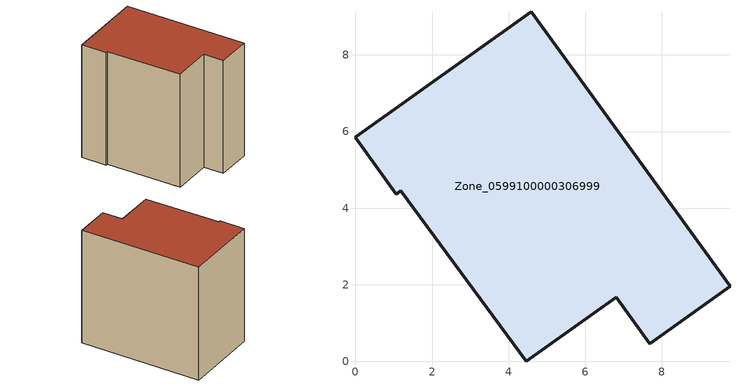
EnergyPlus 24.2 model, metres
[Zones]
Zone_0599100000306999
 floor ground (C_G): 4.59,9.13 9.78,1.96 7.68,0.46 6.81,1.68 4.46,0 1.18,4.45 1.07,4.36 0,5.85 z0
 wall outside (C_F): 1.18,4.45 4.46,0 6.81,1.68 7.68,0.46 9.78,1.96 4.59,9.13 0,5.85 1.07,4.36 1.18,4.45 z0:8.59
 roof outside (C_R): 0,5.85 1.07,4.36 1.18,4.45 4.46,0 6.81,1.68 7.68,0.46 9.78,1.96 4.59,9.13 z8.59
[BUILDING]
Pand.0599100000306999: North Axis=0; Terrain=City; Loads Convergence Tolerance Value=0.04; Temperature Convergence Tolerance Value=0.4; Solar Distribution=FullExterior; Maximum Number of Warmup Days=25; Minimum Number of Warmup Days=1
[Site:Location]
Rotterdam.The.Hague.AP_ZH_NLD Design_Conditions: Latitude=51.96; Longitude=4.45; Time Zone=1; Elevation=-4.5
[SITE:GROUNDTEMPERATURE:BUILDINGSURFACE]
18, 18, 18, 18, 18, 18, 18, 18, 18, 18, 18, 18
[MATERIAL] Thermal Absorptance=0.9; Solar Absorptance=0.7; Visible Absorptance=0.7
Name | Roughness | Thickness | Conductivity | Density | Specific Heat
G.TI.1975-1991 | MediumSmooth | 0.15 | 0.288461 | 540 | 1210
F.TI.1975-1991 | Rough | 0.3 | 0.230769 | 1920 | 840
R.TI.1975-1991 | MediumRough | 0.2 | 0.153846 | 1500 | 1000
[CONSTRUCTION]
C_G: G.TI.1975-1991
C_F: F.TI.1975-1991
C_R: R.TI.1975-1991
[ZONE]
Zone_0599100000306999: Type=1; Multiplier=1; Ceiling Height=Autocalculate; Volume=Autocalculate; Floor Area=autocalculate; Part of Total Floor Area=Yes
[ZONEINFILTRATION:DESIGNFLOWRATE]
Infil_Zone_0599100000306999: Zone or ZoneList or Space or SpaceList=Zone_0599100000306999; Schedule=AlwaysOn; Design Flow Rate Calculation Method=Flow/Area; Flow Rate per Floor Area=0.003; Constant Term Coefficient=1; Temperature Term Coefficient=0; Velocity Term Coefficient=0; Velocity Squared Term Coefficient=0
[HVACTEMPLATE:ZONE:IDEALLOADSAIRSYSTEM]
Zone_0599100000306999: Maximum Heating Supply Air Temperature=50; Minimum Cooling Supply Air Temperature=13; Maximum Heating Supply Air Humidity Ratio=0.0156; Minimum Cooling Supply Air Humidity Ratio=0.0077; Heating Limit=NoLimit; Cooling Limit=NoLimit; Dehumidification Control Type=ConstantSensibleHeatRatio; Cooling Sensible Heat Ratio=0.7; Dehumidification Setpoint=60; Humidification Control Type=None; Humidification Setpoint=30; Outdoor Air Method=None; Outdoor Air Flow Rate per Person=0.00944; Outdoor Air Flow Rate per Zone Floor Area=0; Outdoor Air Flow Rate per Zone=0; Demand Controlled Ventilation Type=None; Outdoor Air Economizer Type=NoEconomizer; Heat Recovery Type=None; Sensible Heat Recovery Effectiveness=0.7; Latent Heat Recovery Effectiveness=0.65
[ZONECONTROL:THERMOSTAT]
ThermostatControl_Zone_0599100000306999: Zone or ZoneList=Zone_0599100000306999; Control Type Schedule=DualSetpointControlType; Control 1=Thermostat_Zone_0599100000306999; Temperature Difference Between Cutout And Setpoint=0
[THERMOSTATSETPOINT:DUALSETPOINT]
Thermostat_Zone_0599100000306999: Heating Setpoint Temperature Schedule=HeatingSetpoint_Zone_0599100000306999; Cooling Setpoint Temperature Schedule=CoolingSetpoint_Zone_0599100000306999
[SCHEDULE:COMPACT]
HeatingSetpoint_Zone_0599100000306999: Through: 12/31, For: AllDays, Until: 24:00, 21
CoolingSetpoint_Zone_0599100000306999: Through: 12/31, For: AllDays, Until: 24:00, 24
DualSetpointControlType: Through: 12/31, For: AllDays, Until: 24:00, 4
AlwaysOn: Through: 12/31, For: AllDays, Until: 24:00, 1
